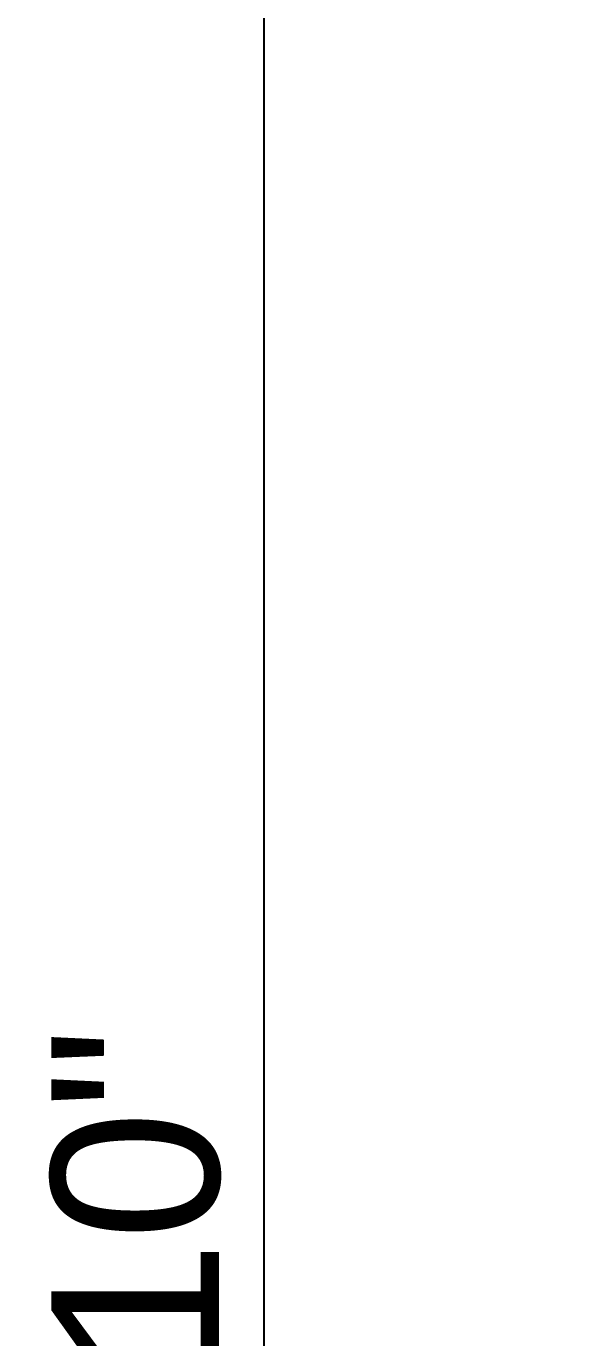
# Model space of a CAD drawing. Header units: millimetres. Extents: x 857 to 2168, y 576 to 1198.
# Drawn here: x 2025.44 to 2033.53, y 806.1 to 825.65 of the extents above; entities that cross this region are included whole.
import ezdxf

# ---------------------------------------------------------------- set-up
doc = ezdxf.new("R2010")
doc.units = ezdxf.units.MM
doc.styles.get("Standard").update_dxf_attribs({"font": 'arial.ttf'})
doc.dimstyles.new('ISO-25', dxfattribs={"dimtxt": 2.5, "dimasz": 2.5, "dimexe": 1.25, "dimexo": 0.625, "dimtad": 1, "dimdec": 0, "dimlunit": 4, "dimtxsty": 'Standard', "dimcen": 2.5, "dimadec": 0, "dimazin": 0, "dimtfac": 1, "dimtdec": 0, "dimtmove": 0, "dimatfit": 3, "dimfxl": 1, "dimarcsym": 0})

# ---------------------------------------------------------------- blocks, each defined once
blk = doc.blocks.new('*D129')
at = {"color": 0, "lineweight": -2, "transparency": 16777216}
for p, q in [((2032.901, 841.409), (2027.732, 841.409)), ((2028.982, 838.909), (2028.982, 773.658)), ((2032.901, 771.158), (2027.732, 771.158))]:
    blk.add_line(p, q, dxfattribs=at)
at = {"color": 0, "transparency": 16777216}
for points in [[(2028.565, 838.909), (2029.398, 838.909), (2028.982, 841.409)], [(2028.565, 773.658), (2029.398, 773.658), (2028.982, 771.158)]]:
    blk.add_solid(points, dxfattribs=at)
at = {"layer": 'Defpoints', "color": 0, "transparency": 16777216}
for p in [(2033.526, 841.409), (2028.982, 771.158), (2033.526, 771.158)]:
    blk.add_point(p, dxfattribs=at)
at = {"color": 0, "transparency": 16777216, "insert": (2027.08, 806.283), "char_height": 2.5, "attachment_point": 5, "rotation": 90}
blk.add_mtext('5\'-10"', dxfattribs=at)

msp = doc.modelspace()

# ---------------------------------------------------------------- dimensions: what is measured, and where the dimension line sits
at = {"color": 242, "true_color": 0xcd2027}
dim = msp.add_aligned_dim(p1=(2033.526, 841.409), p2=(2033.526, 771.158), distance=-4.545, dimstyle='ISO-25', dxfattribs=at)
dim.commit()
dim.dimension.update_dxf_attribs({"geometry": '*D129', "text_midpoint": (2027.08, 806.283)})

doc.saveas('drawing.dxf')
